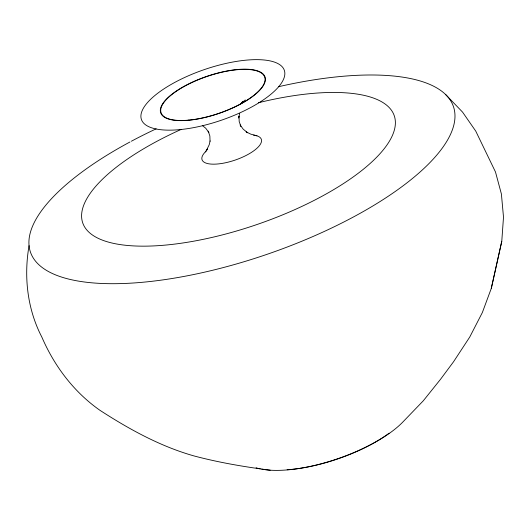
<?xml version="1.0" encoding="UTF-8"?>
<svg xmlns="http://www.w3.org/2000/svg" width="530" height="530" viewBox="0 0 530 530"><rect width="100%" height="100%" fill="white"/><g stroke="black" fill="none" stroke-linecap="round" stroke-linejoin="round"><path stroke-width="0.79" d="M265.026 469.693A88.994 31.455 -19 0 0 402.807 422.052L423.278 400.812L440.602 379.195L453.541 361.771L469.766 337.007L482.366 312.508L491.297 288.366L501.777 241.276L503.5 217.121L501.4 193.993L495.484 171.972L475.761 131.135L462.558 112.108L445.531 94.439M29.057 245.655C23.698 276.587 27.282 309.089 41.863 337.12C54.391 366.15 73.895 392.021 99.898 410.273C129.267 429.3 160.272 446.392 194.119 455.966C219.109 462.584 244.588 466.89 270.207 470.196M491.297 288.366L501.777 241.276M210.105 140.934L209.211 144.75L206.514 150.255L207.396 149.062M239.706 113.427L238.613 118.011L239.03 116.163L239.182 121.463L240.839 126.319L240.156 124.961L243.23 129.201L247.689 132.765L246.245 131.97M205.282 151.944L207.435 149.029M240.189 104.244L245.271 99.951M256.977 135.846L250.829 134.163L246.185 131.891M202.546 125.709L205.753 128.247L208.853 132.474L208.177 131.115L209.86 135.965L210.046 141.245M253.572 135.13A31.356 11.084 -19 0 1 253.678 150.891A31.356 11.084 -19 0 1 213.292 164.174A31.356 11.084 -19 0 1 206.779 150.527M258.382 102.76A164.724 58.227 -19 0 1 377.347 156.535A164.724 58.227 -19 0 1 121.502 244.774A164.724 58.227 -19 0 1 181.432 129.3M278.495 86.721A223.667 79.063 -19 0 1 433.401 158.907A223.667 79.063 -19 0 1 98.964 283.331A223.667 79.063 -19 0 1 129.989 141.967M131.38 141.225A223.667 79.063 -19 0 1 156.138 128.85M389.046 433.229A84.84 29.991 -19 0 1 287.141 469.746M263.39 469.447A88.994 31.455 -19 0 1 261.807 469.176M260.283 468.865A88.994 31.455 -19 0 1 258.819 468.527M257.421 468.149A88.994 31.455 -19 0 1 256.089 467.745M242.607 101.661L241.653 102.946L242.607 101.661M188.488 120.144A54.795 19.371 -19 0 0 265.033 78.678A54.795 19.371 -19 0 0 185.116 85.953A54.795 19.371 -19 0 0 188.488 120.144M188.316 120.284A55.16 19.497 -19 0 0 265.371 78.546A55.16 19.497 -19 0 0 184.917 85.86A55.16 19.497 -19 0 0 188.316 120.284M179.233 129.678A75.565 26.712 -19 0 0 284.796 72.497A75.565 26.712 -19 0 0 174.582 82.521A75.565 26.712 -19 0 0 179.233 129.678"/></g></svg>
